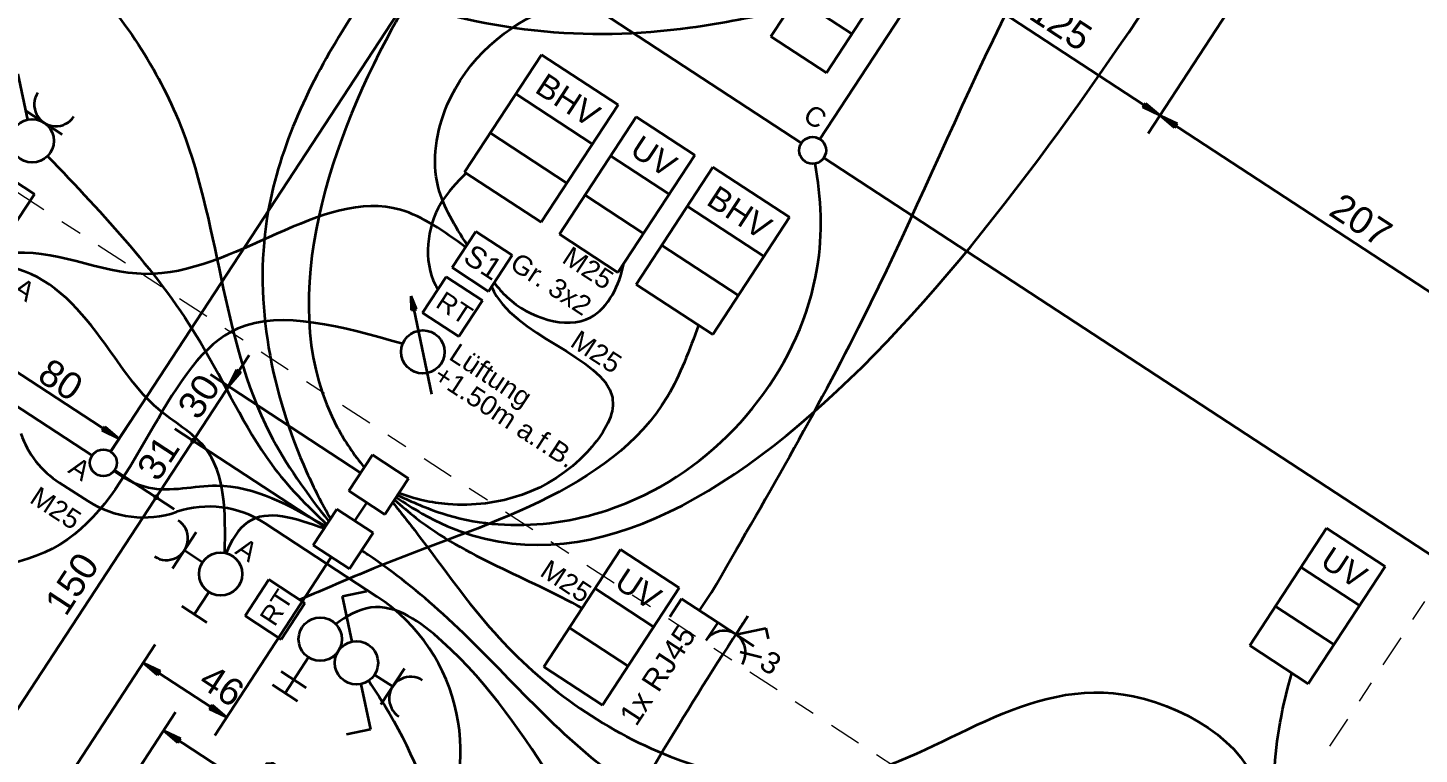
# Model space of a CAD drawing. Header units: metres. Extents: x 2696276 to 2696381, y 1245119 to 1245220.
# Drawn here: x 2696299.27 to 2696305.7, y 1245171.81 to 1245175.17 of the extents above; entities that cross this region are included whole.
import ezdxf
from ezdxf.lldxf.tags import DXFTag

# ---------------------------------------------------------------- set-up
doc = ezdxf.new("R2010")
doc.units = ezdxf.units.M
doc.linetypes.add('000_hbf_Strichpunkt 3_1_1mm Achsen', pattern=[0.25, 0.15, -0.05, 0, -0.05])
for name, color, linetype, lineweight, true_color in [('011_232.51_Lichtinstallationen allgemein', 150, 'Continuous', 35, 0x0080ff), ('011_232.51_Lichtinstallationen allgemein_Bodenltg', 150, 'STRICHLINIE', 35, 0x0080ff), ('011_232.51_Lichtinstallationen allgemein_Deckenltg', 150, 'Continuous', 35, 0x0080ff), ('014_232.62_Storeninstallationen', 1, 'Continuous', 35, 0xff0000), ('014_232.62_Storeninstallationen_Deckenltg', 1, 'Continuous', 35, 0xff0000), ('016_232.70_HLKS-Installation', 5, 'Continuous', 35, 0x0000ff), ('016_232.70_HLKS-Installation_Bodenltg', 5, 'STRICHLINIE', 35, 0x0000ff), ('018_233.01_Innenleuchten', 150, 'Continuous', 35, 0x0080ff), ('024_235.41_Sonnerie- u. Türsprechanlagen', 24, 'Continuous', 35, 0x993300), ('035_236.3__UKV-Installationen', 24, 'Continuous', 35, 0x993300), ('035_236.3__UKV-Installationen_Bodenltg', 24, 'STRICHLINIE', 35, 0x993300), ('044_237.31_KNX Installationen_Deckenltg', 134, 'Continuous', 35, 0x009999), ('054_236.85_Brandmeldeinstallationen_Deckenltg', 30, 'Continuous', 35, 0xff6600), ('0_232.51_Lichtinstallationen allgemein_Deckenltg', 150, 'Continuous', 35, 0x0080ff)]:
    doc.layers.add(name, color=color, linetype=linetype, lineweight=lineweight, true_color=true_color)
doc.layers.add('1_M01_Achsen.V', color=7, linetype='Continuous')
doc.layers.add('X_Mass', color=7, linetype='Continuous', lineweight=35)
doc.layers.add('X_Mass_Sperrzonen', color=7, linetype='Continuous', lineweight=35)
doc.styles.get("Standard").update_dxf_attribs({"font": 'arial.ttf'})
tags = doc.linetypes.add('STRICHLINIE', pattern=[19.05, 12.7, -6.35]).pattern_tags.tags
tags[6:7] = [DXFTag(74, 4), DXFTag(75, 0), DXFTag(340, '0'), DXFTag(46, 0.0), DXFTag(50, 0.0), DXFTag(44, 0.0), DXFTag(45, 0.0)]
tags[4:5] = [DXFTag(74, 4), DXFTag(75, 0), DXFTag(340, '0'), DXFTag(46, 0.0), DXFTag(50, 0.0), DXFTag(44, 0.0), DXFTag(45, 0.0)]
tags = doc.linetypes.add('STRICHPUNKT2', pattern=[12.7, 6.35, -3.175, 0, -3.175]).pattern_tags.tags
tags[10:11] = [DXFTag(74, 4), DXFTag(75, 0), DXFTag(340, '0'), DXFTag(46, 0.0), DXFTag(50, 0.0), DXFTag(44, 0.0), DXFTag(45, 0.0)]
tags[8:9] = [DXFTag(74, 4), DXFTag(75, 0), DXFTag(340, '0'), DXFTag(46, 0.0), DXFTag(50, 0.0), DXFTag(44, 0.0), DXFTag(45, 0.0)]
tags[6:7] = [DXFTag(74, 4), DXFTag(75, 0), DXFTag(340, '0'), DXFTag(46, 0.0), DXFTag(50, 0.0), DXFTag(44, 0.0), DXFTag(45, 0.0)]
tags[4:5] = [DXFTag(74, 4), DXFTag(75, 0), DXFTag(340, '0'), DXFTag(46, 0.0), DXFTag(50, 0.0), DXFTag(44, 0.0), DXFTag(45, 0.0)]

# ---------------------------------------------------------------- blocks, each defined once
blk = doc.blocks.new('0_232.51_Lichtinstallationen allgemein_Deckenltg-A0S2JC9E73', base_point=(407.89, 416.16))
at = {"color": 0, "linetype": 'ByBlock', "lineweight": -2, "ltscale": 0.35}
blk.add_open_spline([(407.89, 416.16), (415.19, 417.31), (453.48, 423.34), (523.95, 481.43), (532.1, 588.42), (496.6, 638.45), (485.42, 650.09)], degree=3, knots=[0, 0, 0, 0, 22.115365, 115.970376, 247.816085, 296.22303, 296.22303, 296.22303, 296.22303], dxfattribs=at)
blk = doc.blocks.new('Maß-A0S2JC9Y73', base_point=(285.89, 660.73))
at = {"color": 0, "linetype": 'ByBlock', "lineweight": -2, "ltscale": 0.35}
for p, q in [((606.62, 746), (606.62, 1012.49)), ((481.14, 766), (481.14, 660.73)), ((813.89, 756), (285.89, 756)), ((597.94, 754.86), (597.94, 757.14)), ((597.94, 757.14), (606.62, 756)), ((606.62, 756), (597.94, 754.86)), ((606.62, 756), (615.29, 757.14)), ((615.29, 754.86), (606.62, 756)), ((615.29, 757.14), (615.29, 754.86))]:
    blk.add_line(p, q, dxfattribs=at)
for points in [[(606.62, 756), (597.94, 754.86), (597.94, 757.14)], [(606.62, 756), (615.29, 757.14), (615.29, 754.86)]]:
    blk.add_solid(points, dxfattribs=at)
at = {"color": 0, "linetype": 'ByBlock', "lineweight": -2, "ltscale": 0.35, "char_height": 12.5, "attachment_point": 1}
for s, insert in [('{\\fArial;125}', (530.61, 772.67)), ('{\\fArial;207}', (696.33, 772.67))]:
    blk.add_mtext(s, dxfattribs=dict(at, insert=insert))
blk = doc.blocks.new('0_232.70_HLKS-Installation_Bodenltg-A0S2JCA273', base_point=(350.63, 505.92))
at = {"color": 0, "lineweight": -2}
blk.add_open_spline([(352.91, 558.06), (351.69, 552.09), (347.95, 533.75), (358.81, 512.36), (370.71, 506.23), (371.39, 505.92)], degree=3, knots=[0, 0, 0, 0, 18.262964, 56.142006, 58.392965, 58.392965, 58.392965, 58.392965], dxfattribs=at)
blk = doc.blocks.new('Taster_ UP-A0S2JCBW73', base_point=(349.39, 318.58))
at = {"color": 0, "lineweight": -2}
for p, q in [((359.39, 330.93), (359.39, 318.58)), ((366.29, 318.58), (352.49, 318.58))]:
    blk.add_line(p, q, dxfattribs=at)
blk.add_circle((359.39, 340.93), 10, dxfattribs=at)
blk = doc.blocks.new('0_232.51_Lichtinstallationen allgemein_Deckenltg-A0S2JCCW73', base_point=(391.39, 417.29))
at = {"color": 0, "linetype": 'ByBlock', "lineweight": -2, "ltscale": 0.35}
blk.add_open_spline([(391.39, 520.57), (392.83, 519.75), (415.57, 506.75), (471.82, 528.32), (471.83, 462.76), (444.42, 429.97), (415.47, 418.93), (407.89, 417.29)], degree=3, knots=[0, 0, 0, 0, 4.97043, 78.78758, 103.488457, 172.03264, 195.296547, 195.296547, 195.296547, 195.296547], dxfattribs=at)
blk = doc.blocks.new('Steckdose_ UP-A0S2JCCY73', base_point=(543.89, 386.79))
at = {"color": 0, "lineweight": -2}
for p, q in [((553.89, 447.96), (553.89, 457.96)), ((543.89, 437.96), (543.89, 447.96)), ((543.89, 447.96), (563.89, 447.96)), ((563.89, 447.96), (563.89, 437.96))]:
    blk.add_line(p, q, dxfattribs=at)
at = {"color": 0, "lineweight": -2, "insert": (548.89, 386.79), "char_height": 10, "attachment_point": 1, "rotation": 90}
blk.add_mtext('{\\fArial;1x RJ45}', dxfattribs=at)
blk = doc.blocks.new('0_232.51_Lichtinstallationen allgemein_Deckenltg-A0S2JCGW73', base_point=(285.32, 418.48))
at = {"color": 0, "linetype": 'ByBlock', "lineweight": -2, "ltscale": 0.35}
blk.add_open_spline([(285.6, 648.37), (285.87, 630.88), (287.07, 552.49), (315.75, 447.68), (380.82, 420.72), (387.89, 418.48)], degree=3, knots=[0, 0, 0, 0, 53.383036, 239.232354, 261.509464, 261.509464, 261.509464, 261.509464], dxfattribs=at)
blk = doc.blocks.new('Maß-A0S2JCHG73', base_point=(438.39, 44.96))
at = {"color": 0, "linetype": 'ByBlock', "lineweight": -2, "ltscale": 0.35}
blk.add_line((920, 654.55), (487.32, 654.55), dxfattribs=at)
blk = doc.blocks.new('Steckdose T13_ UP-A0S2JCKE73', base_point=(329.39, 330.93))
at = {"color": 0, "lineweight": -2}
for p, q in [((339.39, 350.93), (339.39, 330.93)), ((339.39, 340.93), (349.39, 340.93))]:
    blk.add_line(p, q, dxfattribs=at)
blk.add_ellipse((329.39, 340.93), major_axis=(0, -10), ratio=1, start_param=0, end_param=3.141593, dxfattribs=at)
blk = doc.blocks.new('Gruppenzuleitung-A0S2JCLI73', base_point=(507.89, 386.81))
at = {"color": 0, "linetype": 'ByBlock', "lineweight": -2, "ltscale": 0.35}
for p, q in [((540.23, 451.61), (507.89, 451.61)), ((507.89, 451.61), (507.89, 386.81)), ((540.23, 386.81), (540.23, 451.61)), ((507.89, 430.01), (540.23, 430.01)), ((507.89, 408.41), (540.23, 408.41)), ((507.89, 386.81), (540.23, 386.81))]:
    blk.add_line(p, q, dxfattribs=at)
at = {"color": 0, "linetype": 'ByBlock', "lineweight": -2, "ltscale": 0.35, "insert": (514.22, 446.21), "char_height": 10.8, "attachment_point": 1}
blk.add_mtext('{\\fArial;UV}', dxfattribs=at)
blk = doc.blocks.new('Maß-A0S2JCMM73', base_point=(376.89, 127.77))
at = {"color": 0, "linetype": 'ByBlock', "lineweight": -2, "ltscale": 0.35}
for p, q in [((592.65, 231.5), (592.65, 300.62)), ((376.89, 251.5), (376.89, 203.96)), ((464.89, 251.5), (464.89, 127.77)), ((376.89, 241.5), (385.57, 242.64)), ((385.57, 240.36), (376.89, 241.5)), ((592.65, 241.5), (376.89, 241.5)), ((385.57, 242.64), (385.57, 240.36)), ((456.22, 240.36), (456.22, 242.64)), ((456.22, 242.64), (464.89, 241.5)), ((464.89, 241.5), (456.22, 240.36)), ((464.89, 241.5), (473.57, 242.64)), ((473.57, 240.36), (464.89, 241.5)), ((473.57, 242.64), (473.57, 240.36)), ((583.98, 240.36), (583.98, 242.64)), ((583.98, 242.64), (592.65, 241.5)), ((592.65, 241.5), (583.98, 240.36))]:
    blk.add_line(p, q, dxfattribs=at)
for points in [[(376.89, 241.5), (385.57, 242.64), (385.57, 240.36)], [(464.89, 241.5), (456.22, 240.36), (456.22, 242.64)], [(464.89, 241.5), (473.57, 242.64), (473.57, 240.36)], [(592.65, 241.5), (583.98, 240.36), (583.98, 242.64)]]:
    blk.add_solid(points, dxfattribs=at)
at = {"color": 0, "linetype": 'ByBlock', "lineweight": -2, "ltscale": 0.35, "char_height": 12.5, "attachment_point": 1}
for s, insert in [('{\\fArial;88}', (411.92, 258.17)), ('{\\fArial;128}', (538.87, 258.11))]:
    blk.add_mtext(s, dxfattribs=dict(at, insert=insert))
blk = doc.blocks.new('Maß-A0S2JCN873', base_point=(351.89, 203.96))
at = {"color": 0, "linetype": 'ByBlock', "lineweight": -2, "ltscale": 0.35}
for p, q in [((397.89, 277), (397.89, 375.46)), ((351.89, 297), (351.89, 203.96)), ((351.89, 287), (360.57, 288.14)), ((360.57, 285.86), (351.89, 287)), ((351.89, 287), (397.89, 287)), ((360.57, 288.14), (360.57, 285.86)), ((389.22, 285.86), (389.22, 288.14)), ((389.22, 288.14), (397.89, 287)), ((397.89, 287), (389.22, 285.86))]:
    blk.add_line(p, q, dxfattribs=at)
for points in [[(351.89, 287), (360.57, 288.14), (360.57, 285.86)], [(397.89, 287), (389.22, 285.86), (389.22, 288.14)]]:
    blk.add_solid(points, dxfattribs=at)
at = {"color": 0, "linetype": 'ByBlock', "lineweight": -2, "ltscale": 0.35, "insert": (378.39, 304.43), "char_height": 12.5, "attachment_point": 1}
blk.add_mtext('{\\fArial;46}', dxfattribs=at)
blk = doc.blocks.new('0_232.51_Lichtinstallationen allgemein_Deckenltg-A0S2JCNW73', base_point=(106.96, 388.61))
at = {"color": 0, "linetype": 'ByBlock', "lineweight": -2, "ltscale": 0.35}
blk.add_open_spline([(106.96, 527.05), (108.33, 531.73), (110.99, 540.87), (130.8, 542.86), (169.63, 535.93), (253.71, 501.79), (308.92, 417.85), (372.45, 393.83), (387.89, 388.61)], degree=3, knots=[0, 0, 0, 0, 13.300958, 25.971751, 52.94677, 135.589098, 286.803525, 335.714819, 335.714819, 335.714819, 335.714819], dxfattribs=at)
blk = doc.blocks.new('1_Abzweigdose quadratisch UP-A0S2JCPA73', base_point=(387.89, 405.46))
at = {"color": 0, "lineweight": -2}
for p, q in [((387.89, 425.46), (387.89, 405.46)), ((407.89, 425.46), (387.89, 425.46)), ((407.89, 405.46), (407.89, 425.46)), ((387.89, 405.46), (407.89, 405.46))]:
    blk.add_line(p, q, dxfattribs=at)
blk = doc.blocks.new('Regler_ UP-A0S2JCQ873', base_point=(362.81, 463.82))
at = {"color": 0, "lineweight": -2}
for p, q in [((366.4, 491.26), (362.81, 496.53)), ((368.1, 492.96), (362.82, 496.54)), ((366.4, 491.26), (368.1, 492.96)), ((395.54, 463.82), (367.25, 492.11))]:
    blk.add_line(p, q, dxfattribs=at)
blk.add_circle((381.39, 477.96), 10, dxfattribs=at)
blk.add_solid([(368.1, 492.96), (367.25, 492.11), (362.82, 496.54), (366.4, 491.26)], dxfattribs=at)
blk = doc.blocks.new('0_232.51_Lichtinstallationen allgemein_Deckenltg-A0S2JCS473', base_point=(407.89, 411.62))
at = {"color": 0, "linetype": 'ByBlock', "lineweight": -2, "ltscale": 0.35}
blk.add_open_spline([(407.89, 413.65), (412.16, 413.05), (445.36, 408.38), (478.79, 417.24), (507.89, 419.21)], degree=3, knots=[0, 0, 0, 0, 12.898587, 100.383421, 100.383421, 100.383421, 100.383421], dxfattribs=at)
blk = doc.blocks.new('0_232.62_Storeninstallationen_Deckenltg-A0S2JCSO73', base_point=(798.79, 496.72))
at = {"color": 0, "linetype": 'ByBlock', "lineweight": -2, "ltscale": 0.35}
blk.add_open_spline([(842.43, 496.72), (833.47, 507.69), (814.59, 530.79), (803.31, 558.81), (798.79, 573.75)], degree=3, knots=[0, 0, 0, 0, 42.319596, 89.12349, 89.12349, 89.12349, 89.12349], dxfattribs=at)
blk = doc.blocks.new('Steckdose T13_ UP_ 3-fach_ geschaltet-A0S2JCUY73', base_point=(563.89, 437.96))
at = {"color": 0, "lineweight": -2}
for p, q in [((573.89, 447.96), (573.89, 457.96)), ((573.89, 447.96), (583.89, 457.96)), ((583.89, 457.96), (587.44, 454.42)), ((563.89, 447.96), (583.89, 447.96)), ((580.07, 442.27), (589.51, 445.66))]:
    blk.add_line(p, q, dxfattribs=at)
blk.add_ellipse((573.89, 437.96), major_axis=(10, 0), ratio=1, start_param=0, end_param=3.141593, dxfattribs=at)
at = {"color": 0, "lineweight": -2, "insert": (590.68, 450.84), "char_height": 10, "attachment_point": 1}
blk.add_mtext('{\\fArial;3}', dxfattribs=at)
blk = doc.blocks.new('0_232.51_Lichtinstallationen allgemein_Deckenltg-A0S2JCVE73', base_point=(355.22, 350.42))
at = {"color": 0, "linetype": 'ByBlock', "lineweight": -2, "ltscale": 0.35}
blk.add_open_spline([(387.89, 384.63), (374.38, 381.31), (354.25, 376.36), (354.99, 356.06), (356.25, 350.42)], degree=3, knots=[0, 0, 0, 0, 35.424269, 52.751329, 52.751329, 52.751329, 52.751329], dxfattribs=at)
blk = doc.blocks.new('Gruppenzuleitung-A0S2JCY673', base_point=(446.75, 558.06))
at = {"color": 0, "lineweight": -2}
for p, q in [((446.75, 558.06), (446.75, 622.86)), ((446.75, 622.86), (489.15, 622.86)), ((489.15, 622.86), (489.15, 558.06)), ((489.15, 601.26), (446.75, 601.26)), ((489.15, 579.66), (446.75, 579.66)), ((489.15, 558.06), (446.75, 558.06))]:
    blk.add_line(p, q, dxfattribs=at)
at = {"color": 0, "lineweight": -2, "insert": (453.04, 617.46), "char_height": 10.8, "attachment_point": 1}
blk.add_mtext('{\\fArial;BHV}', dxfattribs=at)
blk = doc.blocks.new('0_232.51_Lichtinstallationen allgemein_Deckenltg-A0S2JD0473', base_point=(407.89, 414.99))
at = {"color": 0, "linetype": 'ByBlock', "lineweight": -2, "ltscale": 0.35}
blk.add_open_spline([(407.89, 415.05), (412.56, 414.94), (564.82, 415.81), (573.97, 682.79), (573.9, 830.65), (573.89, 833.96)], degree=3, knots=[0, 0, 0, 0, 14.010901, 450.072913, 460.072913, 460.072913, 460.072913, 460.072913], dxfattribs=at)
blk = doc.blocks.new('0_237.31_KNX Installationen_Deckenltg-A0S2JD3G73', base_point=(187.45, 598.3))
at = {"color": 0, "linetype": 'ByBlock', "lineweight": -2, "ltscale": 0.35}
blk.add_open_spline([(436.17, 702.69), (425.13, 691.74), (378.6, 645.55), (302.71, 605.41), (203.45, 592.22), (187.77, 615.47), (187.45, 615.96)], degree=3, knots=[0, 0, 0, 0, 46.241143, 194.895638, 276.882728, 278.643464, 278.643464, 278.643464, 278.643464], dxfattribs=at)
blk = doc.blocks.new('0_232.51_Lichtinstallationen allgemein_Deckenltg-A0S2JD3W73', base_point=(407.89, 362.32))
at = {"color": 0, "linetype": 'ByBlock', "lineweight": -2, "ltscale": 0.35}
blk.add_open_spline([(689.36, 366.29), (671.3, 366.03), (627.84, 365.39), (548.82, 357.56), (475.89, 380.63), (425.04, 385.61), (409.11, 385.66), (407.89, 385.66)], degree=3, knots=[0, 0, 0, 0, 54.25673, 130.574398, 235.593828, 279.74243, 283.391006, 283.391006, 283.391006, 283.391006], dxfattribs=at)
blk = doc.blocks.new('Steckdose T13_ UP-A0S2JD4273', base_point=(444.39, 330.93))
at = {"color": 0, "lineweight": -2}
for p, q in [((454.39, 350.93), (454.39, 330.93)), ((454.39, 340.93), (444.39, 340.93))]:
    blk.add_line(p, q, dxfattribs=at)
blk.add_ellipse((464.39, 340.93), major_axis=(0, 10), ratio=1, start_param=0, end_param=3.141593, dxfattribs=at)
blk = doc.blocks.new('0_232.51_Lichtinstallationen allgemein_Deckenltg-A0S2JD6Q73', base_point=(443.63, 131.96))
at = {"color": 0, "linetype": 'ByBlock', "lineweight": -2, "ltscale": 0.35}
blk.add_open_spline([(443.63, 337.1), (449.1, 334.71), (495.41, 314.45), (559.4, 248.57), (668.25, 227.36), (748.23, 191.38), (769.99, 148.17), (776.24, 131.96)], degree=3, knots=[0, 0, 0, 0, 17.898549, 151.512526, 260.831199, 348.048177, 400.164159, 400.164159, 400.164159, 400.164159], dxfattribs=at)
blk = doc.blocks.new('Gruppenzuleitung-A0S2JD6Y73', base_point=(436.17, 687.99))
at = {"color": 0, "lineweight": -2}
for p, q in [((466.83, 752.79), (436.17, 752.79)), ((436.17, 752.79), (436.17, 687.99)), ((466.83, 687.99), (466.83, 752.79)), ((436.17, 731.19), (466.83, 731.19)), ((436.17, 709.59), (466.83, 709.59)), ((436.17, 687.99), (466.83, 687.99))]:
    blk.add_line(p, q, dxfattribs=at)
at = {"color": 0, "lineweight": -2, "insert": (442.39, 725.79), "char_height": 10.8, "attachment_point": 1}
blk.add_mtext('{\\fArial;SZ}', dxfattribs=at)
blk = doc.blocks.new('0_232.51_Lichtinstallationen allgemein_Deckenltg-A0S2JD7Q73', base_point=(186.7, 386.94))
at = {"color": 0, "linetype": 'ByBlock', "lineweight": -2, "ltscale": 0.35}
blk.add_open_spline([(186.7, 458.74), (223.26, 450.15), (281.07, 436.57), (341.74, 396.69), (375.49, 389.06), (387.89, 386.94)], degree=3, knots=[0, 0, 0, 0, 111.695025, 176.605181, 214.348008, 214.348008, 214.348008, 214.348008], dxfattribs=at)
blk = doc.blocks.new('Deckenlampendübel-A0S2JD9O73', base_point=(279.71, 348.03))
at = {"color": 0, "lineweight": -2}
blk.add_circle((285.89, 354.21), 6.19, dxfattribs=at)
blk = doc.blocks.new('Schalter-Schema0_Steckdose T13_ Gr.1_ UP-A0S2JD9W73', base_point=(146.63, 450.71))
at = {"color": 0, "lineweight": -2}
for p, q in [((154.61, 482.99), (146.63, 475.02)), ((169.82, 467.78), (154.61, 482.99)), ((186.89, 470.71), (166.89, 470.71))]:
    blk.add_line(p, q, dxfattribs=at)
blk.add_circle((176.89, 460.71), 10, dxfattribs=at)
blk.add_ellipse((176.89, 480.71), major_axis=(-10, 0), ratio=1, start_param=0, end_param=3.141593, dxfattribs=at)
blk = doc.blocks.new('0_232.51_Lichtinstallationen allgemein_Bodenltg-A0S2JDB673', base_point=(190.64, 350.2))
at = {"color": 0, "lineweight": -2}
blk.add_open_spline([(355.65, 350.2), (345.8, 365.71), (330.48, 389.84), (288.72, 386.72), (253.12, 403.19), (215.32, 414.23), (194.73, 403.66), (190.64, 401.03)], degree=3, knots=[0, 0, 0, 0, 49.799559, 77.463192, 116.302176, 169.382681, 183.972052, 183.972052, 183.972052, 183.972052], dxfattribs=at)
blk = doc.blocks.new('Schalterplatte UP-A0S2JDE073', base_point=(371.39, 517.96))
at = {"color": 0, "lineweight": -2}
for p, q in [((371.39, 517.96), (371.39, 537.96)), ((371.39, 537.96), (391.39, 537.96)), ((391.39, 537.96), (391.39, 517.96)), ((391.39, 517.96), (371.39, 517.96))]:
    blk.add_line(p, q, dxfattribs=at)
blk = doc.blocks.new('Kurzbezeichnung-A0S2JDE273', base_point=(373.44, 522.95))
at = {"color": 0, "lineweight": -2, "insert": (373.44, 532.95), "char_height": 10, "attachment_point": 1}
blk.add_mtext('{\\fArial;S1}', dxfattribs=at)
blk = doc.blocks.new('Gruppenzuleitung-A0S2JDFE73', base_point=(404.41, 558.06))
at = {"color": 0, "linetype": 'ByBlock', "lineweight": -2, "ltscale": 0.35}
for p, q in [((436.75, 622.86), (404.41, 622.86)), ((404.41, 622.86), (404.41, 558.06)), ((436.75, 558.06), (436.75, 622.86)), ((404.41, 601.26), (436.75, 601.26)), ((404.41, 579.66), (436.75, 579.66)), ((404.41, 558.06), (436.75, 558.06))]:
    blk.add_line(p, q, dxfattribs=at)
at = {"color": 0, "linetype": 'ByBlock', "lineweight": -2, "ltscale": 0.35, "insert": (410.75, 617.46), "char_height": 10.8, "attachment_point": 1}
blk.add_mtext('{\\fArial;UV}', dxfattribs=at)
blk = doc.blocks.new('Storentaster_ UP-A0S2JDFW73', base_point=(404.39, 311.17))
at = {"color": 0, "lineweight": -2}
for p, q in [((414.39, 330.93), (414.39, 311.17)), ((407.49, 318.58), (421.29, 318.58)), ((407.49, 311.17), (421.29, 311.17))]:
    blk.add_line(p, q, dxfattribs=at)
blk.add_circle((414.39, 340.93), 10, dxfattribs=at)
blk = doc.blocks.new('0_232.51_Lichtinstallationen allgemein_Deckenltg-A0S2JDFY73', base_point=(407.89, 380.02))
at = {"color": 0, "linetype": 'ByBlock', "lineweight": -2, "ltscale": 0.35}
blk.add_open_spline([(407.89, 412.12), (414.17, 410.03), (438.27, 401.98), (492.74, 379.9), (574.33, 375.81), (678.91, 420.94), (701.53, 534.82), (824.64, 534.73), (822.83, 486.38), (822.88, 470.25), (822.89, 466.96)], degree=3, knots=[0, 0, 0, 0, 19.843618, 76.259906, 175.700742, 257.734432, 395.532817, 470.178555, 509.1643, 519.1643, 519.1643, 519.1643, 519.1643], dxfattribs=at)
blk = doc.blocks.new('Gruppenzuleitung-A0S2JDG073', base_point=(352.02, 558.06))
at = {"color": 0, "lineweight": -2}
for p, q in [((394.41, 622.86), (352.02, 622.86)), ((352.02, 622.86), (352.02, 558.06)), ((394.41, 558.06), (394.41, 622.86)), ((352.02, 601.26), (394.41, 601.26)), ((352.02, 579.66), (394.41, 579.66)), ((352.02, 558.06), (394.41, 558.06))]:
    blk.add_line(p, q, dxfattribs=at)
at = {"color": 0, "lineweight": -2, "insert": (358.3, 617.46), "char_height": 10.8, "attachment_point": 1}
blk.add_mtext('{\\fArial;BHV}', dxfattribs=at)
blk = doc.blocks.new('Gruppenzuleitung-A0S2JDG473', base_point=(775.43, 573.75))
at = {"color": 0, "linetype": 'ByBlock', "lineweight": -2, "ltscale": 0.35}
for p, q in [((807.77, 638.55), (775.43, 638.55)), ((775.43, 638.55), (775.43, 573.75)), ((807.77, 573.75), (807.77, 638.55)), ((775.43, 616.95), (807.77, 616.95)), ((775.43, 595.35), (807.77, 595.35)), ((775.43, 573.75), (807.77, 573.75))]:
    blk.add_line(p, q, dxfattribs=at)
at = {"color": 0, "linetype": 'ByBlock', "lineweight": -2, "ltscale": 0.35, "insert": (781.77, 633.15), "char_height": 10.8, "attachment_point": 1}
blk.add_mtext('{\\fArial;UV}', dxfattribs=at)
blk = doc.blocks.new('0_232.51_Lichtinstallationen allgemein_Deckenltg-A0S2JDH673', base_point=(292.06, 353.62))
at = {"color": 0, "linetype": 'ByBlock', "lineweight": -2, "ltscale": 0.35}
blk.add_open_spline([(387.89, 385.93), (369.15, 384.8), (339.43, 383.01), (315.23, 354.8), (297.99, 353.4), (292.06, 353.69)], degree=3, knots=[0, 0, 0, 0, 53.714383, 85.1762, 102.979025, 102.979025, 102.979025, 102.979025], dxfattribs=at)
blk = doc.blocks.new('1_Abzweigdose quadratisch UP-A0S2JDHM73', base_point=(387.89, 375.46))
at = {"color": 0, "lineweight": -2}
for p, q in [((387.89, 395.46), (387.89, 375.46)), ((407.89, 395.46), (387.89, 395.46)), ((407.89, 375.46), (407.89, 395.46)), ((387.89, 375.46), (407.89, 375.46))]:
    blk.add_line(p, q, dxfattribs=at)
blk = doc.blocks.new('Maß-A0S2JDIK73', base_point=(292.08, 203.96))
at = {"linetype": 'ByBlock', "lineweight": -2, "ltscale": 0.35}
for points in [[(316.31, 385.46), (316.27, 385.8), (316.14, 386.12), (315.93, 386.39), (315.66, 386.6), (315.34, 386.73), (315, 386.77), (314.66, 386.73), (314.34, 386.6), (314.07, 386.39), (313.86, 386.12), (313.73, 385.8), (313.69, 385.46), (313.73, 385.12), (313.86, 384.81), (314.07, 384.53), (314.34, 384.33), (314.66, 384.19), (315, 384.15), (315.34, 384.19), (315.66, 384.33), (315.93, 384.53), (316.14, 384.81), (316.27, 385.12)], [(316.31, 354.21), (316.27, 354.55), (316.14, 354.87), (315.93, 355.14), (315.66, 355.35), (315.34, 355.48), (315, 355.52), (314.66, 355.48), (314.34, 355.35), (314.07, 355.14), (313.86, 354.87), (313.73, 354.55), (313.69, 354.21), (313.73, 353.87), (313.86, 353.55), (314.07, 353.28), (314.34, 353.07), (314.66, 352.94), (315, 352.9), (315.34, 352.94), (315.66, 353.07), (315.93, 353.28), (316.14, 353.55), (316.27, 353.87)]]:
    blk.add_hatch(color=0, dxfattribs=at).paths.add_polyline_path(points)
at = {"color": 0, "linetype": 'ByBlock', "lineweight": -2, "ltscale": 0.35}
for p, q in [((315, 203.96), (315, 432.81)), ((315, 415.46), (313.86, 424.14)), ((313.86, 424.14), (316.14, 424.14)), ((316.14, 424.14), (315, 415.46)), ((305, 415.46), (387.89, 415.46)), ((305, 385.46), (387.89, 385.46)), ((325, 354.21), (292.08, 354.21)), ((315, 203.96), (313.86, 212.64)), ((313.86, 212.64), (316.14, 212.64)), ((316.14, 212.64), (315, 203.96)), ((305, 203.96), (326.93, 203.96))]:
    blk.add_line(p, q, dxfattribs=at)
for points in [[(315, 415.46), (313.86, 424.14), (316.14, 424.14)], [(315, 203.96), (313.86, 212.64), (316.14, 212.64)]]:
    blk.add_solid(points, dxfattribs=at)
at = {"color": 0, "linetype": 'ByBlock', "lineweight": -2, "ltscale": 0.35, "char_height": 12.5, "attachment_point": 1, "rotation": 90}
for s, insert in [('{\\fArial;30}', (299.67, 394.37)), ('{\\fArial;31}', (299.56, 360.31)), ('{\\fArial;150}', (297.99, 284.94))]:
    blk.add_mtext(s, dxfattribs=dict(at, insert=insert))
blk = doc.blocks.new('Maß-A0S2JDIM73', base_point=(206.16, 360.4))
at = {"color": 0, "linetype": 'ByBlock', "lineweight": -2, "ltscale": 0.35}
for p, q in [((206.16, 377.5), (206.16, 364.71)), ((285.89, 377.5), (285.89, 360.4)), ((206.16, 367.5), (214.83, 368.64)), ((214.83, 366.36), (206.16, 367.5)), ((285.89, 367.5), (206.16, 367.5)), ((214.83, 368.64), (214.83, 366.36)), ((277.22, 366.36), (277.22, 368.64)), ((277.22, 368.64), (285.89, 367.5)), ((285.89, 367.5), (277.22, 366.36))]:
    blk.add_line(p, q, dxfattribs=at)
for points in [[(206.16, 367.5), (214.83, 368.64), (214.83, 366.36)], [(285.89, 367.5), (277.22, 366.36), (277.22, 368.64)]]:
    blk.add_solid(points, dxfattribs=at)
at = {"color": 0, "linetype": 'ByBlock', "lineweight": -2, "ltscale": 0.35, "insert": (238.68, 381.89), "char_height": 12.5, "attachment_point": 1}
blk.add_mtext('{\\fArial;80}', dxfattribs=at)
blk = doc.blocks.new('0_232.51_Lichtinstallationen allgemein_Bodenltg-A0S2JDJS73', base_point=(188.53, 403.12))
at = {"color": 0, "lineweight": -2}
blk.add_open_spline([(371.39, 529.31), (359.22, 529.86), (304.36, 532.32), (281.99, 429.4), (208.03, 424.49), (190.69, 405.89), (188.53, 403.12)], degree=3, knots=[0, 0, 0, 0, 34.652357, 156.195707, 220.829139, 231.346092, 231.346092, 231.346092, 231.346092], dxfattribs=at)
blk = doc.blocks.new('0_232.51_Lichtinstallationen allgemein_Deckenltg-A0S2JDO873', base_point=(197.85, 390.18))
at = {"color": 0, "linetype": 'ByBlock', "lineweight": -2, "ltscale": 0.35}
blk.add_open_spline([(198.89, 745.71), (198.09, 733.99), (196.15, 705.6), (255.28, 705.86), (271.33, 642.28), (266.51, 573.65), (280.37, 477.65), (339.43, 417.42), (380.63, 393.73), (387.89, 390.18)], degree=3, knots=[0, 0, 0, 0, 30.503879, 73.928971, 130.666595, 196.741161, 289.897853, 408.484835, 432.7262, 432.7262, 432.7262, 432.7262], dxfattribs=at)
blk = doc.blocks.new('0_232.70_HLKS-Installation_Bodenltg-A0S2JDOC73', base_point=(396.42, 350.93))
at = {"color": 0, "lineweight": -2}
blk.add_open_spline([(481.23, 558.06), (484.01, 546.17), (498.99, 482.17), (437.63, 414.83), (403.4, 361.12), (396.42, 350.93)], degree=3, knots=[0, 0, 0, 0, 35.91799, 193.369313, 230.452223, 230.452223, 230.452223, 230.452223], dxfattribs=at)
blk = doc.blocks.new('0_232.62_Storeninstallationen_Deckenltg-A0S2JDOM73', base_point=(416.67, 317.34))
at = {"color": 0, "linetype": 'ByBlock', "lineweight": -2, "ltscale": 0.35}
blk.add_open_spline([(739.81, 334.22), (737.97, 331.6), (725.77, 314.18), (675.47, 320.7), (584.06, 310.58), (511.77, 369.86), (427.96, 374.02), (418.62, 356.31), (416.67, 350.67)], degree=3, knots=[0, 0, 0, 0, 9.399092, 62.42056, 126.960179, 290.474981, 326.966296, 344.878722, 344.878722, 344.878722, 344.878722], dxfattribs=at)
blk = doc.blocks.new('0_232.70_HLKS-Installation_Bodenltg-A0S2JDPM73', base_point=(211.47, 253.4))
at = {"color": 0, "lineweight": -2}
blk.add_open_spline([(371.6, 475.96), (343.76, 467.25), (270.39, 444.28), (318.8, 324.5), (254.11, 271.3), (223.29, 257.07), (211.47, 253.4)], degree=3, knots=[0, 0, 0, 0, 76.587766, 201.911847, 267.567916, 304.70892, 304.70892, 304.70892, 304.70892], dxfattribs=at)
blk = doc.blocks.new('Deckenlampendübel-A0S2JDQC73', base_point=(474.95, 648.36))
at = {"color": 0, "lineweight": -2}
blk.add_circle((481.14, 654.55), 6.19, dxfattribs=at)
blk = doc.blocks.new('Raumthermostat_ UP-A0S2JDR473', base_point=(371.39, 492.96))
at = {"color": 0, "lineweight": -2}
for p, q in [((371.39, 512.96), (391.39, 512.96)), ((371.39, 512.96), (371.39, 492.96)), ((391.39, 492.96), (391.39, 512.96)), ((371.39, 492.96), (391.39, 492.96))]:
    blk.add_line(p, q, dxfattribs=at)
at = {"color": 0, "lineweight": -2, "insert": (374.3, 507.36), "char_height": 8.8, "attachment_point": 1}
blk.add_mtext('{\\fArial;RT}', dxfattribs=at)
blk = doc.blocks.new('Gegensprechanlage-A0S2JDR673', base_point=(174.06, 406.85))
at = {"color": 0, "lineweight": -2}
for p, q in [((174.06, 440.71), (174.06, 413.27)), ((191.19, 440.71), (174.06, 440.71)), ((191.19, 440.71), (191.19, 413.27)), ((180.49, 426.12), (180.49, 419.7)), ((184.77, 426.12), (180.49, 426.12)), ((184.77, 426.12), (184.77, 419.7)), ((180.49, 419.7), (174.06, 413.27)), ((184.77, 419.7), (180.49, 419.7)), ((182.63, 419.7), (182.63, 416.98)), ((184.77, 419.7), (191.19, 413.27)), ((191.19, 413.27), (174.06, 413.27)), ((182.63, 409.56), (182.63, 406.85))]:
    blk.add_line(p, q, dxfattribs=at)
for points in [[(182.63, 413.27), (180.49, 416.98), (184.77, 416.98)], [(180.49, 409.56), (182.63, 413.27), (184.77, 409.56)]]:
    blk.add_solid(points, dxfattribs=at)
blk = doc.blocks.new('Schalter_ Schema 3_ UP-A0S2JDSA73', base_point=(412.11, 310.67))
at = {"color": 0, "lineweight": -2}
for p, q in [((412.11, 363.21), (420.08, 371.19)), ((427.32, 348), (412.11, 363.21)), ((441.46, 333.86), (456.68, 318.64)), ((456.68, 318.64), (448.7, 310.67))]:
    blk.add_line(p, q, dxfattribs=at)
blk.add_circle((434.39, 340.93), 10, dxfattribs=at)
blk = doc.blocks.new('Raumthermostat_ UP-A0S2JDUO73', base_point=(379.39, 330.93))
at = {"color": 0, "lineweight": -2}
for p, q in [((379.39, 330.93), (379.39, 350.93)), ((379.39, 350.93), (399.39, 350.93)), ((399.39, 330.93), (399.39, 350.93)), ((399.39, 330.93), (379.39, 330.93))]:
    blk.add_line(p, q, dxfattribs=at)
at = {"color": 0, "lineweight": -2, "insert": (384.99, 333.84), "char_height": 8.8, "attachment_point": 1, "rotation": 90}
blk.add_mtext('{\\fArial;RT}', dxfattribs=at)
blk = doc.blocks.new('0_232.51_Lichtinstallationen allgemein_Bodenltg-A0S2JDUS73', base_point=(428.89, 156.04))
at = {"color": 0, "lineweight": -2}
blk.add_open_spline([(573.89, 457.96), (573.89, 455.29), (573.86, 404.78), (577.6, 320.04), (591.84, 163.47), (494.32, 157.97), (454.47, 157.05), (428.89, 156.46)], degree=3, knots=[0, 0, 0, 0, 8.002669, 151.15918, 294.871873, 338.891929, 417.764192, 417.764192, 417.764192, 417.764192], dxfattribs=at)
blk = doc.blocks.new('Maß-A0S2JDVW73', base_point=(376.89, 203.96))
at = {"color": 7, "linetype": 'ByBlock', "lineweight": -2, "ltscale": 0.35, "true_color": 0xffffff}
for p, q in [((376.89, 276), (376.89, 203.96)), ((507.28, 276), (507.28, 203.96)), ((376.89, 266), (385.57, 267.14)), ((376.89, 266), (507.28, 266)), ((385.57, 264.86), (376.89, 266)), ((385.57, 267.14), (385.57, 264.86)), ((498.6, 264.86), (498.6, 267.14)), ((498.6, 267.14), (507.28, 266)), ((507.28, 266), (498.6, 264.86))]:
    blk.add_line(p, q, dxfattribs=at)
for points in [[(376.89, 266), (385.57, 267.14), (385.57, 264.86)], [(507.28, 266), (498.6, 264.86), (498.6, 267.14)]]:
    blk.add_solid(points, dxfattribs=at)
at = {"color": 7, "linetype": 'ByBlock', "lineweight": -2, "ltscale": 0.35, "true_color": 0xffffff, "insert": (422.88, 281.56), "char_height": 12.5, "attachment_point": 1}
blk.add_mtext('{\\fArial;130}', dxfattribs=at)
blk = doc.blocks.new('0_236.3_UKV-Installationen_Bodenltg-A0S2JDXY73', base_point=(389.39, 457.96))
at = {"color": 0, "lineweight": -2}
blk.add_open_spline([(553.89, 457.96), (551.3, 506.42), (543.8, 646.53), (491.79, 859.3), (551.92, 1128.47), (426.77, 1186.55), (389.39, 1203.89)], degree=3, knots=[0, 0, 0, 0, 144.457958, 417.654789, 688.309906, 803.541865, 803.541865, 803.541865, 803.541865], dxfattribs=at)
blk = doc.blocks.new('0_232.62_Storeninstallationen_Deckenltg-A0S2JDYM73', base_point=(391.39, 519.95))
at = {"color": 0, "linetype": 'ByBlock', "lineweight": -2, "ltscale": 0.35}
blk.add_open_spline([(391.39, 522.76), (394.24, 521.87), (409.54, 517.1), (444.33, 525.78), (440.44, 553.91), (436.75, 562.93)], degree=3, knots=[0, 0, 0, 0, 9.073246, 48.697362, 77.921383, 77.921383, 77.921383, 77.921383], dxfattribs=at)
blk = doc.blocks.new('0_236.85_Brandmeldeinstallationen_AP-Ltg-A0S2JE1C73', base_point=(216.66, -477.58))
at = {"color": 0, "linetype": 'ByBlock', "lineweight": -2, "ltscale": 0.35}
for p, q in [((363.62, 371.72), (425.77, 371.72)), ((273.95, 335.39), (289.65, 335.54))]:
    blk.add_line(p, q, dxfattribs=at)
for centre, major_axis, end_param in [((363.62, 324.7), (0, 47.02), 0.905103), ((425.77, 286.7), (85.02, 0), 1.570796), ((289.2, 383.13), (0.45, -47.59), 0.895669), ((273.53, 379.36), (-26.98, -34.72), 0.669925)]:
    blk.add_ellipse(centre, major_axis=major_axis, ratio=1, start_param=0, end_param=end_param, dxfattribs=at)
blk = doc.blocks.new('0_232.51_Lichtinstallationen allgemein_Deckenltg-A0S2JE1O73', base_point=(327.17, 530.61))
at = {"color": 0, "linetype": 'ByBlock', "lineweight": -2, "ltscale": 0.35}
blk.add_open_spline([(371.39, 530.61), (362.08, 534.8), (340.92, 544.32), (320.48, 588.79), (336.85, 646.28), (405.6, 699.33), (378.83, 783.45), (383.66, 869.21), (381.65, 918.33), (380.29, 951.96)], degree=3, knots=[0, 0, 0, 0, 29.909789, 67.963493, 134.762642, 193.299845, 309.513916, 354.431467, 455.417303, 455.417303, 455.417303, 455.417303], dxfattribs=at)
blk = doc.blocks.new('A$C4181af03')
at = {"layer": '1_M01_Achsen.V', "color": 7, "linetype": '000_hbf_Strichpunkt 3_1_1mm Achsen', "lineweight": 13}
for p, q in [((8.3189, 17.8496), (8.3189, -15.1504)), ((8.3189, 17.8496), (8.3189, -15.1504)), ((9.6389, 4.3696), (-9.3611, 4.3696)), ((9.6389, 4.3696), (-9.3611, 4.3696))]:
    blk.add_line(p, q, dxfattribs=at)
blk = doc.blocks.new('A$Ccc2696ef')
blk.add_blockref('A$C4181af03', (0, 0))

msp = doc.modelspace()

# ---------------------------------------------------------------- linework, layer by layer
at = {"layer": 'X_Mass', "linetype": 'STRICHPUNKT2', "ltscale": 0.35}
for p, q in [((2696301.3175, 1245175.6345), (2696302.8477, 1245174.6332)), ((2696301.2318, 1245175.6166), (2696299.6551, 1245173.2071)), ((2696299.5694, 1245173.1892), (2696299.0418, 1245173.5344)), ((2696300.7842, 1245172.8872), (2696300.839, 1245172.9709))]:
    msp.add_line(p, q, dxfattribs=at)

# ---------------------------------------------------------------- block references
at = {"rotation": 326.8000002754653}
msp.add_blockref('A$Ccc2696ef', (2696295.2894, 1245171.7568), dxfattribs=at)
at = {"layer": '011_232.51_Lichtinstallationen allgemein', "linetype": 'Continuous', "ltscale": 0.35, "xscale": 0.01, "yscale": 0.01, "zscale": 0.01, "rotation": 326.8000002754653}
for name, p in [('Schalter-Schema0_Steckdose T13_ Gr.1_ UP-A0S2JD9W73', (2696298.9843, 1245174.7253)), ('Schalterplatte UP-A0S2JDE073', (2696301.2333, 1245174.0574)), ('Kurzbezeichnung-A0S2JDE273', (2696301.2777, 1245174.0879)), ('1_Abzweigdose quadratisch UP-A0S2JCPA73', (2696300.7553, 1245173.0256)), ('1_Abzweigdose quadratisch UP-A0S2JDHM73', (2696300.5911, 1245172.7746)), ('Steckdose T13_ UP-A0S2JCKE73', (2696299.8577, 1245172.7223)), ('Taster_ UP-A0S2JCBW73', (2696299.9574, 1245172.5094)), ('Schalter_ Schema 3_ UP-A0S2JDSA73', (2696300.4389, 1245172.0998)), ('Steckdose T13_ UP_ 3-fach_ geschaltet-A0S2JCUY73', (2696302.406, 1245172.3339)), ('Steckdose T13_ UP-A0S2JD4273', (2696300.82, 1245172.0926))]:
    msp.add_blockref(name, p, dxfattribs=at)
at = {"layer": '011_232.51_Lichtinstallationen allgemein_Bodenltg', "ltscale": 0.35, "xscale": 0.01, "yscale": 0.01, "zscale": 0.01, "rotation": 326.8000002754653}
msp.add_blockref('0_232.51_Lichtinstallationen allgemein_Deckenltg-A0S2JE1O73', (2696300.9324, 1245174.4053), dxfattribs=at)
at = {"layer": '011_232.51_Lichtinstallationen allgemein_Bodenltg', "linetype": 'STRICHLINIE', "ltscale": 0.35, "xscale": 0.01, "yscale": 0.01, "zscale": 0.01, "rotation": 326.8000002754653}
for name, p in [('0_232.51_Lichtinstallationen allgemein_Bodenltg-A0S2JDJS73', (2696299.0743, 1245174.0977)), ('0_232.51_Lichtinstallationen allgemein_Bodenltg-A0S2JDB673', (2696298.8022, 1245173.6433)), ('0_232.51_Lichtinstallationen allgemein_Bodenltg-A0S2JDUS73', (2696299.7326, 1245170.7141))]:
    msp.add_blockref(name, p, dxfattribs=at)
at = {"layer": '011_232.51_Lichtinstallationen allgemein_Deckenltg', "ltscale": 0.35, "xscale": 0.01, "yscale": 0.01, "zscale": 0.01, "rotation": 326.8000002754653}
for name, p in [('0_232.51_Lichtinstallationen allgemein_Deckenltg-A0S2JDO873', (2696299.0814, 1245173.9384)), ('0_232.51_Lichtinstallationen allgemein_Deckenltg-A0S2JD0473', (2696300.9749, 1245172.9959)), ('0_232.51_Lichtinstallationen allgemein_Deckenltg-A0S2JCNW73', (2696298.3123, 1245174.4229)), ('0_232.51_Lichtinstallationen allgemein_Deckenltg-A0S2JCGW73', (2696299.9683, 1245173.6962)), ('0_232.51_Lichtinstallationen allgemein_Deckenltg-A0S2JC9E73', (2696300.9813, 1245173.0056)), ('0_232.51_Lichtinstallationen allgemein_Deckenltg-A0S2JD7Q73', (2696298.9704, 1245173.9724)), ('0_232.51_Lichtinstallationen allgemein_Deckenltg-A0S2JDFY73', (2696300.7833, 1245172.7032)), ('0_232.51_Lichtinstallationen allgemein_Deckenltg-A0S2JCCW73', (2696300.8494, 1245173.1055)), ('0_232.51_Lichtinstallationen allgemein_Deckenltg-A0S2JDH673', (2696299.6695, 1245173.1166)), ('0_232.51_Lichtinstallationen allgemein_Deckenltg-A0S2JCVE73', (2696300.1805, 1245172.744)), ('0_232.51_Lichtinstallationen allgemein_Deckenltg-A0S2JCS473', (2696300.9564, 1245172.9676)), ('0_232.51_Lichtinstallationen allgemein_Deckenltg-A0S2JD3W73', (2696300.6864, 1245172.5551)), ('0_232.51_Lichtinstallationen allgemein_Deckenltg-A0S2JD6Q73', (2696299.7242, 1245170.4319))]:
    msp.add_blockref(name, p, dxfattribs=at)
at = {"layer": '014_232.62_Storeninstallationen', "linetype": 'Continuous', "ltscale": 0.35, "xscale": 0.01, "yscale": 0.01, "zscale": 0.01, "rotation": 326.8000002754653}
msp.add_blockref('Storentaster_ UP-A0S2JDFW73', (2696300.3771, 1245172.1463), dxfattribs=at)
at = {"layer": '014_232.62_Storeninstallationen_Deckenltg', "ltscale": 0.35, "xscale": 0.01, "yscale": 0.01, "zscale": 0.01, "rotation": 326.8000002754653}
for name, p in [('Gruppenzuleitung-A0S2JDFE73', (2696301.7291, 1245174.212)), ('0_232.62_Storeninstallationen_Deckenltg-A0S2JDYM73', (2696301.4115, 1245173.9645)), ('Gruppenzuleitung-A0S2JDG473', (2696304.9196, 1245172.3117)), ('0_232.62_Storeninstallationen_Deckenltg-A0S2JDOM73', (2696300.5135, 1245172.1307)), ('0_232.62_Storeninstallationen_Deckenltg-A0S2JCSO73', (2696304.6933, 1245171.5394))]:
    msp.add_blockref(name, p, dxfattribs=at)
at = {"layer": '016_232.70_HLKS-Installation', "linetype": 'Continuous', "ltscale": 0.35, "xscale": 0.01, "yscale": 0.01, "zscale": 0.01, "rotation": 326.8000002754653}
for name, p in [('Gruppenzuleitung-A0S2JDG073', (2696301.2907, 1245174.499)), ('Gruppenzuleitung-A0S2JCY673', (2696302.0834, 1245173.9802)), ('Raumthermostat_ UP-A0S2JDR473', (2696301.0964, 1245173.8482)), ('Regler_ UP-A0S2JCQ873', (2696300.865, 1245173.6513)), ('Raumthermostat_ UP-A0S2JDUO73', (2696300.2761, 1245172.4485))]:
    msp.add_blockref(name, p, dxfattribs=at)
at = {"layer": '016_232.70_HLKS-Installation_Bodenltg', "linetype": 'STRICHLINIE', "ltscale": 0.35, "xscale": 0.01, "yscale": 0.01, "zscale": 0.01, "rotation": 326.8000002754653}
for name, p in [('0_232.70_HLKS-Installation_Bodenltg-A0S2JDPM73', (2696298.4464, 1245172.7192)), ('0_232.70_HLKS-Installation_Bodenltg-A0S2JCA273', (2696300.9936, 1245174.0703)), ('0_232.70_HLKS-Installation_Bodenltg-A0S2JDOC73', (2696300.528, 1245172.5226))]:
    msp.add_blockref(name, p, dxfattribs=at)
at = {"layer": '018_233.01_Innenleuchten', "linetype": 'Continuous', "ltscale": 0.35, "xscale": 0.01, "yscale": 0.01, "zscale": 0.01, "rotation": 326.8000002754653}
for name, p in [('Deckenlampendübel-A0S2JDQC73', (2696302.8138, 1245174.5814)), ('Deckenlampendübel-A0S2JD9O73', (2696299.5356, 1245173.1374))]:
    msp.add_blockref(name, p, dxfattribs=at)
at = {"layer": '024_235.41_Sonnerie- u. Türsprechanlagen', "linetype": 'Continuous', "ltscale": 0.35, "xscale": 0.01, "yscale": 0.01, "zscale": 0.01, "rotation": 326.8000002754653}
msp.add_blockref('Gegensprechanlage-A0S2JDR673', (2696298.9737, 1245174.2081), dxfattribs=at)
at = {"layer": '035_236.3__UKV-Installationen', "linetype": 'Continuous', "ltscale": 0.35, "xscale": 0.01, "yscale": 0.01, "zscale": 0.01, "rotation": 326.8000002754653}
msp.add_blockref('Steckdose_ UP-A0S2JCCY73', (2696301.9585, 1245172.0152), dxfattribs=at)
at = {"layer": '035_236.3__UKV-Installationen_Bodenltg', "linetype": 'STRICHLINIE', "ltscale": 0.35, "xscale": 0.01, "yscale": 0.01, "zscale": 0.01, "rotation": 326.8000002754653}
msp.add_blockref('0_236.3_UKV-Installationen_Bodenltg-A0S2JDXY73', (2696301.0554, 1245173.4567), dxfattribs=at)
at = {"layer": '044_237.31_KNX Installationen_Deckenltg', "ltscale": 0.35, "xscale": 0.01, "yscale": 0.01, "zscale": 0.01, "rotation": 326.8000002754653}
msp.add_blockref('0_237.31_KNX Installationen_Deckenltg-A0S2JD3G73', (2696300.134, 1245175.7368), dxfattribs=at)
at = {"layer": '044_237.31_KNX Installationen_Deckenltg', "linetype": 'Continuous', "ltscale": 0.35, "xscale": 0.01, "yscale": 0.01, "zscale": 0.01, "rotation": 326.8000002754653}
msp.add_blockref('Gruppenzuleitung-A0S2JD6Y73', (2696302.7063, 1245175.1253), dxfattribs=at)
at = {"layer": '054_236.85_Brandmeldeinstallationen_Deckenltg', "ltscale": 0.35, "xscale": 0.01, "yscale": 0.01, "zscale": 0.01, "rotation": 326.8000002754653}
msp.add_blockref('0_236.85_Brandmeldeinstallationen_AP-Ltg-A0S2JE1C73', (2696294.4872, 1245166.5743), dxfattribs=at)
at = {"layer": '0_232.51_Lichtinstallationen allgemein_Deckenltg', "ltscale": 0.35, "xscale": 0.01, "yscale": 0.01, "zscale": 0.01, "rotation": 326.8000002754653}
msp.add_blockref('Gruppenzuleitung-A0S2JCLI73', (2696301.6573, 1245172.2125), dxfattribs=at)
at = {"layer": 'X_Mass', "ltscale": 0.35, "xscale": 0.01, "yscale": 0.01, "zscale": 0.01, "rotation": 326.8000002754653}
for name, p in [('Maß-A0S2JCHG73', (2696299.2039, 1245169.7326)), ('Maß-A0S2JC9Y73', (2696301.2996, 1245175.7201)), ('Maß-A0S2JDIK73', (2696298.8502, 1245171.8642)), ('Maß-A0S2JDIM73', (2696298.9878, 1245173.6437)), ('Maß-A0S2JCN873', (2696299.3508, 1245171.5367)), ('Maß-A0S2JCMM73', (2696299.1427, 1245170.7622))]:
    msp.add_blockref(name, p, dxfattribs=at)
at = {"layer": 'X_Mass_Sperrzonen', "color": 0, "ltscale": 0.35, "xscale": 0.01, "yscale": 0.01, "zscale": 0.01, "rotation": 326.8000002754653}
msp.add_blockref('Maß-A0S2JDVW73', (2696299.5599, 1245171.3998), dxfattribs=at)

# ---------------------------------------------------------------- texts
at = {"layer": '011_232.51_Lichtinstallationen allgemein', "linetype": 'Continuous', "ltscale": 0.35, "char_height": 0.09, "rotation": 326.8, "line_spacing_factor": 1.002}
for s, insert, attachment_point in [('{\\fArial;Gr. 3x2}', (2696301.5427, 1245174.1322), 1), ('{\\fArial;A}', (2696299.2453, 1245174.017, -55), 1), ('{\\fArial;A}', (2696300.3089, 1245172.7915, 19), 2)]:
    msp.add_mtext(s, dxfattribs=dict(at, insert=insert, attachment_point=attachment_point))
at = {"layer": '011_232.51_Lichtinstallationen allgemein_Deckenltg', "ltscale": 0.35, "char_height": 0.09, "attachment_point": 2, "line_spacing_factor": 1.002}
for insert, rotation in [((2696301.9248, 1245173.7062), 326.79964), ((2696301.7849, 1245172.6459), 326.8)]:
    msp.add_mtext('{\\fArial;M25}', dxfattribs=dict(at, insert=insert, rotation=rotation))
at = {"layer": '014_232.62_Storeninstallationen_Deckenltg', "ltscale": 0.35, "insert": (2696301.8869, 1245174.0935), "char_height": 0.09, "attachment_point": 2, "rotation": 326.8, "line_spacing_factor": 1.002}
msp.add_mtext('{\\fArial;M25}', dxfattribs=at)
at = {"layer": '016_232.70_HLKS-Installation', "linetype": 'Continuous', "ltscale": 0.35, "char_height": 0.09, "attachment_point": 1, "line_spacing_factor": 1.002}
for s, insert, rotation in [('{\\fArial;Lüftung}', (2696301.2616, 1245173.7125, 4.3308), 326.80036), ('{\\fArial;+1.50m a.f.B.}', (2696301.1894, 1245173.6137), 326.8)]:
    msp.add_mtext(s, dxfattribs=dict(at, insert=insert, rotation=rotation))
at = {"layer": '016_232.70_HLKS-Installation_Bodenltg', "linetype": 'STRICHLINIE', "ltscale": 0.35, "insert": (2696299.4262, 1245172.984), "char_height": 0.09, "attachment_point": 2, "rotation": 326.8, "line_spacing_factor": 1.002}
msp.add_mtext('{\\fArial;M25}', dxfattribs=at)
at = {"layer": '018_233.01_Innenleuchten', "linetype": 'Continuous', "ltscale": 0.35, "char_height": 0.09, "attachment_point": 3, "rotation": 326.8, "line_spacing_factor": 1.002}
for s, insert in [('{\\fArial;C}', (2696302.9739, 1245174.7679, -55)), ('{\\fArial;A}', (2696299.5722, 1245173.1431, -55))]:
    msp.add_mtext(s, dxfattribs=dict(at, insert=insert))

doc.saveas('drawing.dxf')
